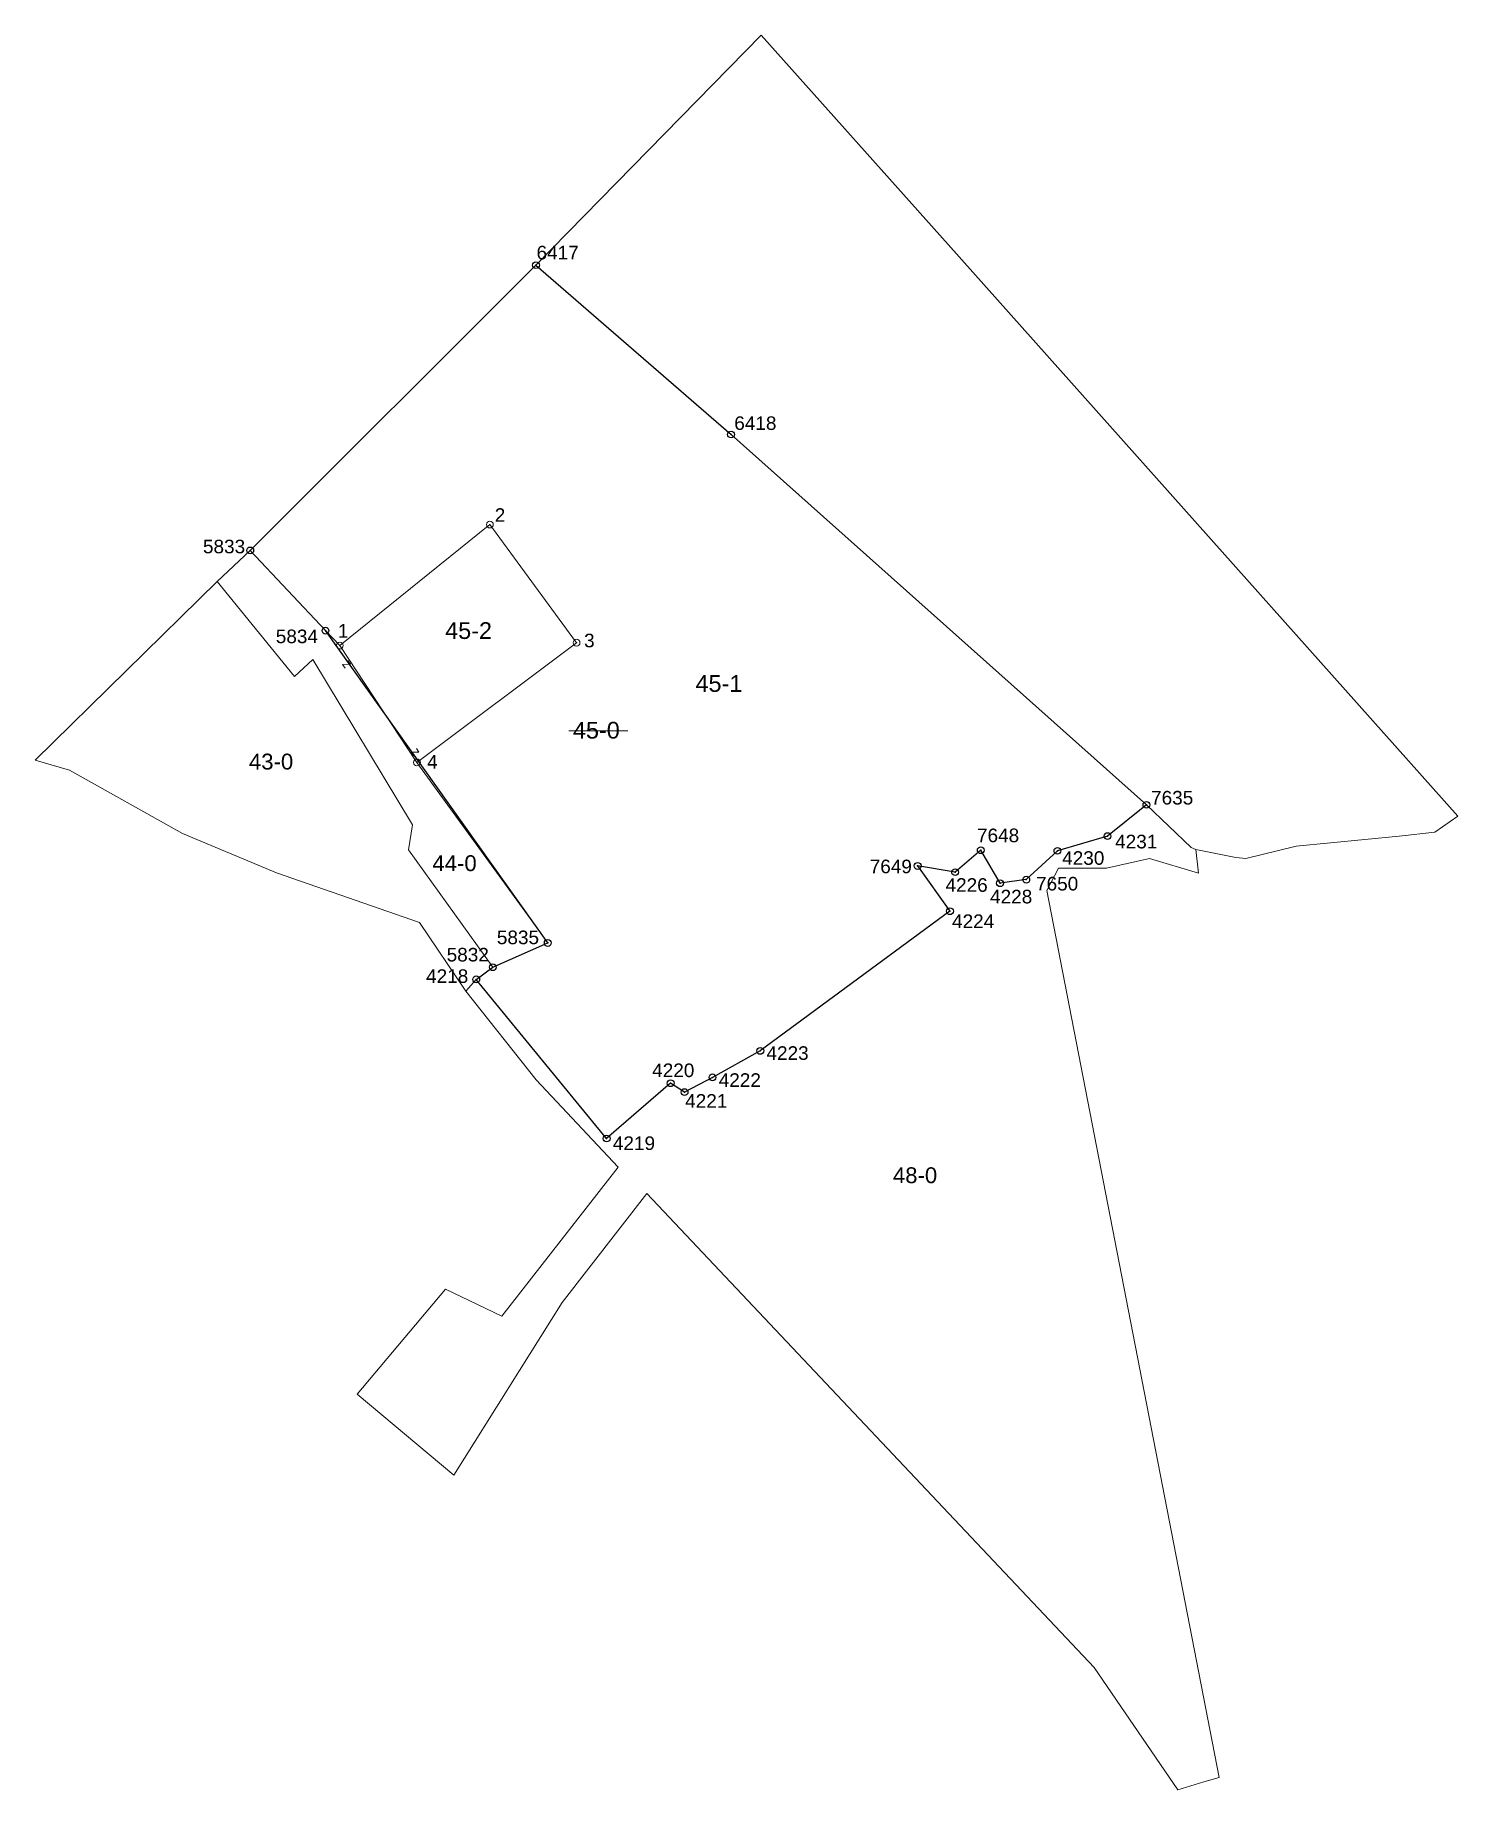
# Model space of a CAD drawing. Header units: feet. Extents: x 7512404 to 7512718, y 4695472 to 4695860.
import ezdxf

# ---------------------------------------------------------------- set-up
doc = ezdxf.new("R2010")
doc.units = ezdxf.units.FT
doc.header["$MEASUREMENT"] = 0
doc.header["$PDMODE"] = 32
doc.header["$PDSIZE"] = 1.5
for name, color, linetype in [('Nr e Pikave Gjeodezike te Parceles Baze', 7, 'CONTINUOUS'), ('Nr Parceles Baze', 7, 'CONTINUOUS'), ('Nr. Parcel. Re', 1, 'CONTINUOUS'), ('Parcela Baze', 7, 'CONTINUOUS'), ('Parcele_re', 1, 'CONTINUOUS'), ('Pikat', 7, 'CONTINUOUS'), ('Pike e re', 1, 'CONTINUOUS')]:
    doc.layers.add(name, color=color, linetype=linetype)
doc.styles.get("Standard").update_dxf_attribs({"font": 'arial.ttf'})

msp = doc.modelspace()

# ---------------------------------------------------------------- linework, layer by layer
at = {"layer": 'Nr Parceles Baze', "color": 1, "lineweight": 9}
msp.add_line((7512521.98, 4695705.97), (7512534.98, 4695705.97), dxfattribs=at)
at = {"layer": 'Nr Parceles Baze', "color": 253, "lineweight": 9}
for points in [[(7512557.81, 4695771.42), (7512514.71, 4695808.83), (7512564.49, 4695859.64), (7512605.78, 4695813.36), (7512718.39, 4695687.11), (7512713.31, 4695683.58), (7512705.44, 4695682.67), (7512682.68, 4695680.5), (7512671.54, 4695677.74), (7512669.35, 4695678.02), (7512660.46, 4695679.78), (7512659.45, 4695680.2), (7512649.58, 4695689.62), (7512557.81, 4695771.42)], [(7512451.59, 4695745.82), (7512468.21, 4695728.09), (7512517.31, 4695659.11), (7512505.19, 4695653.75), (7512486.58, 4695679.7), (7512487.43, 4695685.21), (7512465.43, 4695721.75), (7512461.34, 4695717.94), (7512444.26, 4695738.98), (7512451.59, 4695745.82)], [(7512404.06, 4695699.46), (7512444.26, 4695738.98), (7512461.34, 4695717.94), (7512465.43, 4695721.75), (7512487.43, 4695685.21), (7512486.58, 4695679.7), (7512505.19, 4695653.75), (7512501.52, 4695651.07), (7512499.25, 4695648.47), (7512488.97, 4695663.64), (7512457.38, 4695674.63), (7512436.64, 4695683.25), (7512411.66, 4695697.26), (7512404.06, 4695699.46)], [(7512665.61, 4695474.76), (7512662.25, 4695473.78), (7512656.51, 4695472.03), (7512638.06, 4695499.1), (7512539.18, 4695603.8), (7512520.47, 4695579.71), (7512496.53, 4695541.58), (7512475.2, 4695559.45), (7512494.69, 4695582.61), (7512507.19, 4695576.68), (7512532.86, 4695609.59), (7512514.79, 4695628.86), (7512499.25, 4695648.47), (7512501.52, 4695651.07), (7512530.32, 4695615.92), (7512544.46, 4695628.12), (7512547.54, 4695626.17), (7512553.72, 4695629.42), (7512564.27, 4695635.27), (7512606.17, 4695666.12), (7512599.03, 4695676.12), (7512607.31, 4695674.75), (7512612.98, 4695679.59), (7512617.23, 4695672.3), (7512623.03, 4695673.09), (7512629.91, 4695679.46), (7512640.97, 4695682.71), (7512649.58, 4695689.62), (7512659.45, 4695680.2), (7512660.46, 4695679.78), (7512661.08, 4695674.49), (7512650.22, 4695677.74), (7512640.73, 4695675.61), (7512630.17, 4695675.61), (7512627.56, 4695670.71), (7512665.61, 4695474.76)]]:
    msp.add_lwpolyline(points, dxfattribs=at)
at = {"layer": 'Parcela Baze'}
msp.add_lwpolyline([(7512505.19, 4695653.75), (7512517.31, 4695659.11), (7512468.21, 4695728.09), (7512451.59, 4695745.82), (7512514.71, 4695808.83), (7512557.81, 4695771.42), (7512649.58, 4695689.62), (7512640.97, 4695682.71), (7512629.91, 4695679.46), (7512623.03, 4695673.09), (7512617.23, 4695672.3), (7512612.98, 4695679.59), (7512607.31, 4695674.75), (7512599.03, 4695676.12), (7512606.17, 4695666.12), (7512564.27, 4695635.27), (7512553.72, 4695629.42), (7512547.54, 4695626.17), (7512544.46, 4695628.12), (7512530.32, 4695615.92), (7512501.52, 4695651.07), (7512505.19, 4695653.75)], dxfattribs=at)
at = {"layer": 'Parcele_re', "linetype": 'Continuous', "lineweight": 9}
for p, q in [((7512471.38, 4695724.8), (7512468.21, 4695728.09)), ((7512488.42, 4695698.99), (7512517.31, 4695659.11))]:
    msp.add_line(p, q, dxfattribs=at)
msp.add_lwpolyline([(7512488.42, 4695698.99), (7512523.68, 4695725.43), (7512504.53, 4695751.53), (7512471.38, 4695724.8)], close=True, dxfattribs=at)
for points in [[(7512473.17, 4695721.51), (7512473.75, 4695720.69), (7512471.95, 4695720.64), (7512472.53, 4695719.82)], [(7512488.29, 4695702.09), (7512488.87, 4695701.27), (7512487.07, 4695701.22), (7512487.65, 4695700.4)]]:
    msp.add_lwpolyline(points, dxfattribs=at)
at = {"layer": 'Pikat'}
for p in [(7512514.71, 4695808.83), (7512557.81, 4695771.42), (7512451.59, 4695745.82), (7512468.21, 4695728.09), (7512649.58, 4695689.62), (7512640.97, 4695682.71), (7512612.98, 4695679.59), (7512629.91, 4695679.46), (7512599.03, 4695676.12), (7512607.31, 4695674.75), (7512623.03, 4695673.09), (7512617.23, 4695672.3), (7512606.17, 4695666.12), (7512517.31, 4695659.11), (7512505.19, 4695653.75), (7512501.52, 4695651.07), (7512564.27, 4695635.27), (7512544.46, 4695628.12), (7512547.54, 4695626.17), (7512553.72, 4695629.42), (7512530.32, 4695615.92)]:
    msp.add_point(p, dxfattribs=at)
at = {"layer": 'Pike e re', "linetype": 'Continuous', "lineweight": 9}
for p in [(7512504.53, 4695751.53), (7512471.38, 4695724.8), (7512523.68, 4695725.43), (7512488.42, 4695698.99)]:
    msp.add_point(p, dxfattribs=at)

# ---------------------------------------------------------------- texts
at = {"layer": 'Nr e Pikave Gjeodezike te Parceles Baze'}
for s, p in [('6417', (7512514.84, 4695810.1)), ('6418', (7512558.52, 4695772.43)), ('5833', (7512441.14, 4695745.18)), ('5834', (7512457.23, 4695725.33)), ('7635', (7512650.6, 4695689.69)), ('7648', (7512612.14, 4695681.37)), ('4231', (7512642.66, 4695680)), ('7649', (7512588.44, 4695674.51)), ('4230', (7512630.96, 4695676.37)), ('4226', (7512605.19, 4695670.41)), ('7650', (7512625.19, 4695670.7)), ('4228', (7512615.03, 4695667.85)), ('5835', (7512506.07, 4695658.84)), ('4224', (7512606.63, 4695662.41)), ('5832', (7512494.98, 4695655.02)), ('4218', (7512490.43, 4695650.28)), ('4223', (7512565.63, 4695633.29)), ('4220', (7512540.38, 4695629.48)), ('4222', (7512555.08, 4695627.32)), ('4221', (7512547.67, 4695622.71)), ('4219', (7512531.7, 4695613.38))]:
    msp.add_text(s, height=3, dxfattribs=at).set_placement(p)
at = {"layer": 'Nr Parceles Baze'}
msp.add_text('45-0', height=3.7, dxfattribs=at).set_placement((7512522.88, 4695704.25))
at = {"layer": 'Nr Parceles Baze', "color": 253, "lineweight": 9}
for s, p in [('43-0', (7512451.3, 4695697.42)), ('44-0', (7512491.83, 4695674.98)), ('48-0', (7512593.57, 4695606.05))]:
    msp.add_text(s, height=3.5, dxfattribs=at).set_placement(p)
at = {"layer": 'Nr. Parcel. Re', "lineweight": 9}
for s, p in [('45-2', (7512494.65, 4695726.26)), ('45-1', (7512549.96, 4695714.57))]:
    msp.add_text(s, height=3.7, dxfattribs=at).set_placement(p)
at = {"layer": 'Pike e re', "linetype": 'Continuous', "lineweight": 9, "char_height": 3, "attachment_point": 1}
for s, insert in [('2', (7512505.6, 4695755.13)), ('1', (7512470.94, 4695729.53)), ('3', (7512525.34, 4695727.42)), ('4', (7512490.66, 4695700.62))]:
    msp.add_mtext_dynamic_manual_height_columns(s, width=0.4716, gutter_width=1, heights=[0], dxfattribs=dict(at, insert=insert))

doc.saveas('drawing.dxf')
